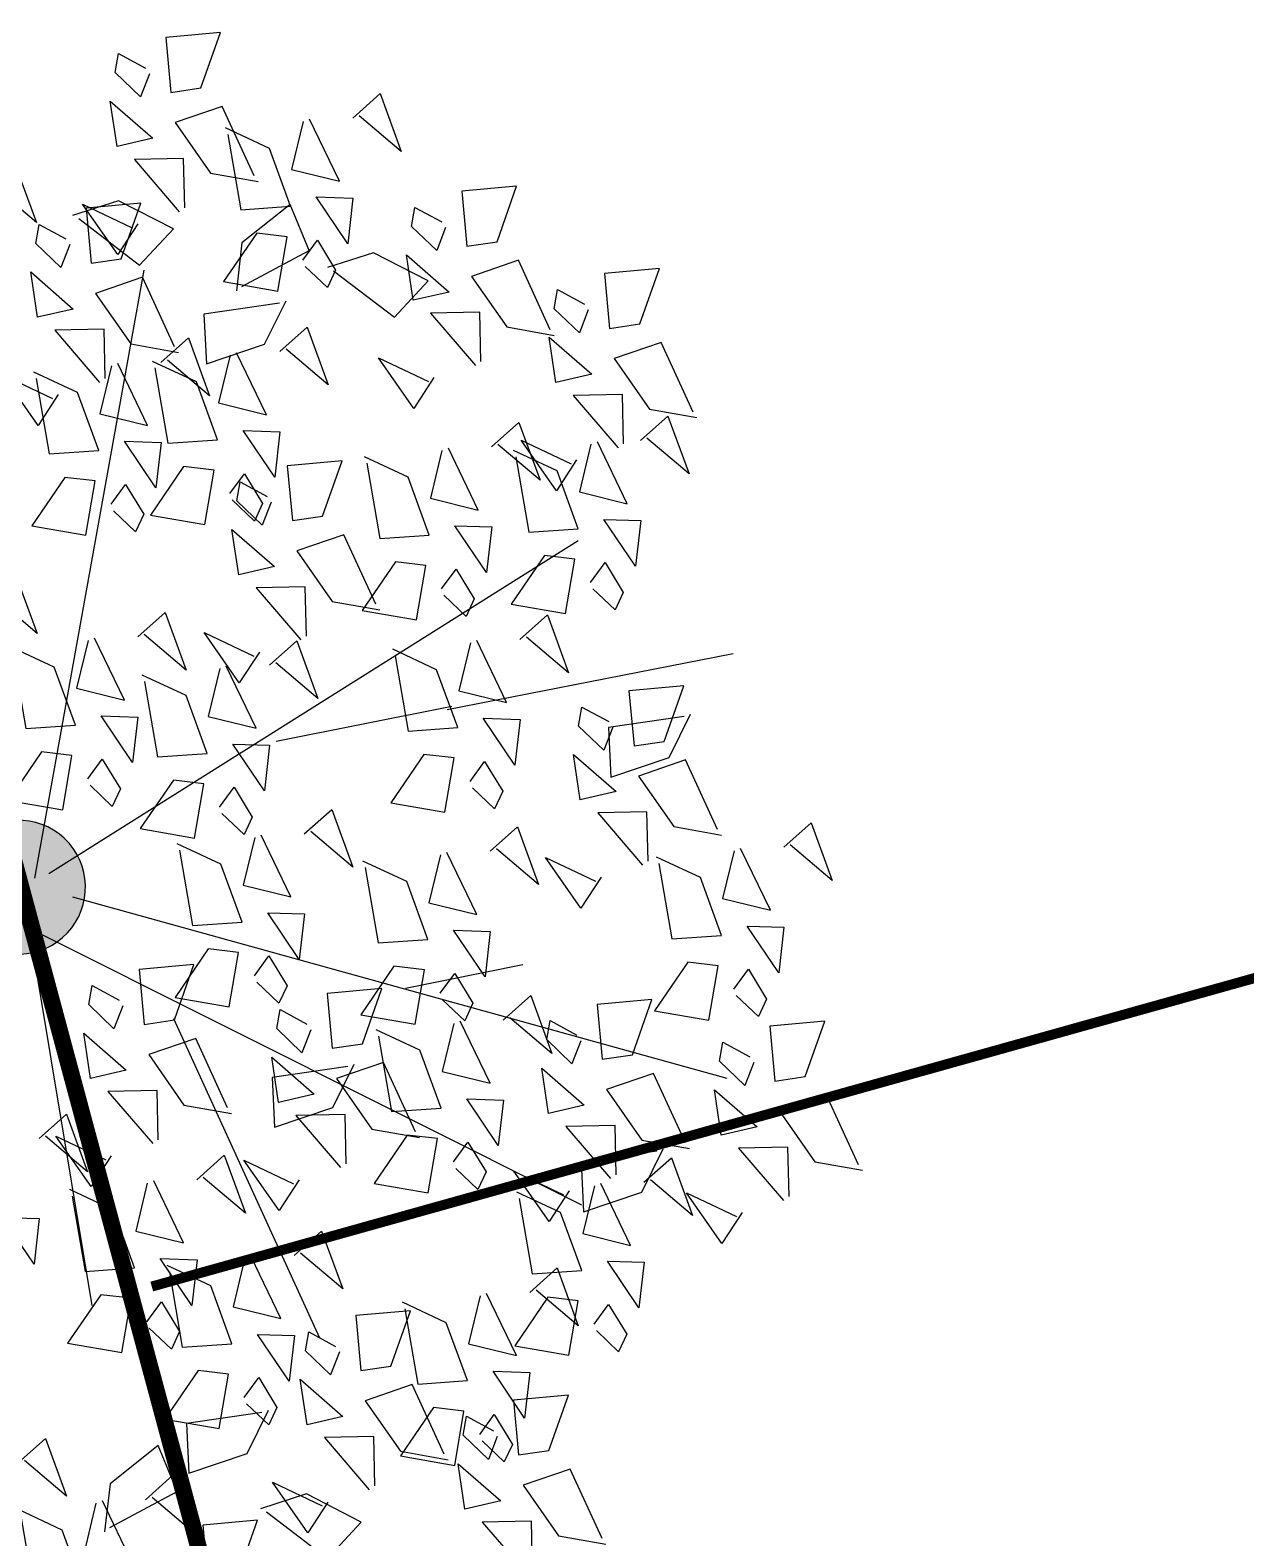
# Model space of a CAD drawing. Extents: x 671027 to 671614, y 802418 to 802669.
# Drawn here: x 671360.833 to 671364.464, y 802541.502 to 802546.006 of the extents above; entities that cross this region are included whole.
import ezdxf

# ---------------------------------------------------------------- set-up
doc = ezdxf.new("R2010")
doc.units = 0
for name, color, linetype in [('Bubbler 60', 200, 'Continuous'), ('drip line', 7, 'Continuous'), ('Pipe-Lateral-10 Bars-32mm', 7, 'Continuous'), ('Pipe-Lateral-10 Bars-50mm', 7, 'Continuous'), ('plataform', 8, 'Continuous'), ('shrubs-Gc', 7, 'Continuous')]:
    doc.layers.add(name, color=color, linetype=linetype)
doc.styles.get("Standard").update_dxf_attribs({"font": 'arial.ttf'})
doc.linetypes.add('32mm', pattern='A,0.5,-0.2,["32mm",Standard,S=0.1,R=0,X=-0.1,Y=-0.05],-0.5', length=1.2)
doc.linetypes.add('50mm', pattern='A,0.5,-0.2,["50mm",Standard,S=0.1,R=0,X=-0.1,Y=-0.05],-0.5', length=1.2)
pattern_1 = [(90, (0, 0), (-0.5000000000000001, 0), [])]

# ---------------------------------------------------------------- blocks, each defined once
blk = doc.blocks.new('tg')
at = {"layer": 'plataform', "color": 2, "extrusion": (0.04100688207803799, -0.0577157786741523, 0.99749051349588)}
for p, q in [((2.187255595060378, 1.495116849795807, -0.04445261606789142), (2.324938780576304, 1.65659831070144, -0.04076930274518342)), ((2.32728233497528, 1.626711492210518, -0.04259492698142603), (2.412821702141628, 1.302776382437798, -0.06485465731690493)), ((2.208347554033935, 1.226135879422429, -0.06088321005974873), (2.187255595060378, 1.495116849795807, -0.04445261606789142)), ((2.412821702141628, 1.302776382437798, -0.06485465731690493), (2.208347554033935, 1.226135879422429, -0.06088321005974873)), ((2.221097013279177, 1.069509835231941, -0.07046987732990978), (2.387722830585517, 1.210695221338312, -0.0691507477407729)), ((2.387722830585517, 1.210695221338312, -0.0691507477407729), (2.498672677967079, 0.9649250476089151, -0.08793240431688631)), ((2.411354050686896, 0.7938585394461484, -0.0942408072422358), (2.221097013279177, 1.069509835231941, -0.07046987732990978)), ((2.806109076546818, 0.8958071259715439, -0.1045703598511451), (2.716258297738932, 1.087522234202254, -0.08978376604946009)), ((2.74446327280657, 1.077350180729184, -0.09153183888806299), (3.075186731591202, 1.021799811877202, -0.1083420946672502)), ((3.075186731591202, 1.021799811877202, -0.1083420946672502), (3.059953481256343, 0.8042587782422856, -0.120302992433155)), ((2.498672677967079, 0.9649250476089151, -0.08793240431688631), (2.423681829654925, 0.7665507022923634, -0.0963276610417855)), ((3.059953481256343, 0.8042587782422856, -0.120302992433155), (2.806109076546818, 0.8958071259715439, -0.1045703598511451)), ((1.367266149557508, -0.24240433888707, -0.1112774900650831), (1.533891966980264, -0.1012189527806981, -0.1099583604828345)), ((1.533891966980264, -0.1012189527806981, -0.1099583604828345), (1.644841814361826, -0.3469891265100955, -0.1287400170527722)), ((1.557523187198058, -0.5180556345564469, -0.1350484199669833), (1.367266149557508, -0.24240433888707, -0.1112774900650831)), ((1.644841814361826, -0.3469891265100955, -0.1287400170527722), (1.569850966166086, -0.5453634717102318, -0.1371352737572695)), ((2.561782387848325, -0.9793670773339613, -0.2030254952724348), (2.728408205503911, -0.8381816911111741, -0.2017063656921118)), ((2.728408205503911, -0.8381816911111741, -0.2017063656921118), (2.839358052885473, -1.083951864956987, -0.2204880222627621)), ((2.752039425488874, -1.255018373119754, -0.2267964251843112), (2.561782387848325, -0.9793670773339613, -0.2030254952724348)), ((2.839358052885473, -1.083951864956987, -0.2204880222627621), (2.764367204340488, -1.282326210389954, -0.228883278975047)), ((-1.119938230775915, -2.170644424256977, -0.1205982616766302), (-1.008988383394353, -2.416414597986375, -0.1393799182589193)), ((-1.008988383394353, -2.416414597986375, -0.1393799182589193), (-1.083979231822923, -2.614788943302926, -0.1477751749676667))]:
    blk.add_line(p, q, dxfattribs=at)
at = {"layer": 'plataform', "color": 108, "extrusion": (0.04100688207803799, -0.0577157786741523, 0.99749051349588)}
for p, q in [((-1.28656404819867, -2.311829810479765, -0.1219173912726555), (-1.119938230775915, -2.170644424256977, -0.1205982616766302)), ((-1.905842445959024, -2.378256028268595, -0.1003023131923728), (-1.99569322476691, -2.186540920037885, -0.08551571938071173)), ((-1.967488249582857, -2.196712973743786, -0.0872637922307159), (-1.636764790798225, -2.252263342362937, -0.1040740479992144)), ((1.248612906266317, -2.36975958056945, -0.2294905087660119), (1.415238723689072, -2.228574194463079, -0.2281713791830507)), ((1.415238723689072, -2.228574194463079, -0.2281713791830507), (1.526188571070634, -2.474344368192476, -0.2469530357560763)), ((-1.636764790798225, -2.252263342362937, -0.1040740479992144), (-1.651998041016668, -2.469804376230684, -0.1160349457784462)), ((-1.096307010790952, -2.587481106149141, -0.1456883211742927), (-1.28656404819867, -2.311829810479765, -0.1219173912726555)), ((-1.651998041016668, -2.469804376230684, -0.1160349457784462), (-1.905842445959024, -2.378256028268595, -0.1003023131923728)), ((1.438869943674035, -2.645410876355243, -0.2532614386783379), (1.248612906266317, -2.36975958056945, -0.2294905087660119)), ((-1.402154539763615, -2.647548855149296, -0.1365904936541158), (-1.264471354247689, -2.486067394127247, -0.1329071803145433)), ((1.526188571070634, -2.474344368192476, -0.2469530357560763), (1.451197722642064, -2.672718713392612, -0.255348292464111)), ((-1.262127799848713, -2.515954212618169, -0.134732804550786), (-1.17658843256595, -2.839889322390889, -0.1569925348919908)), ((-1.381062580673643, -2.916529825522673, -0.1530210876386351), (-1.402154539763615, -2.647548855149296, -0.1365904936541158)), ((-1.17658843256595, -2.839889322390889, -0.1569925348919908), (-1.381062580673643, -2.916529825522673, -0.1530210876386351)), ((-0.9770282559848056, -3.039314932522473, -0.1767354244187544), (-1.066879034792692, -2.847599824408178, -0.1619488306151439))]:
    blk.add_line(p, q, dxfattribs=at)
at = {"layer": 'plataform', "color": 98, "extrusion": (0.04100688207803799, -0.0577157786741523, 0.99749051349588)}
for p, q in [((-1.038674059259392, -2.857771877997664, -0.1636969034735123), (-0.707950600824006, -2.913322246616815, -0.1805071592317717)), ((-0.707950600824006, -2.913322246616815, -0.1805071592317717), (-0.7231838512752802, -3.130863280484562, -0.1924680570026392)), ((-0.7231838512752802, -3.130863280484562, -0.1924680570026392), (-0.9770282559848056, -3.039314932522473, -0.1767354244187544))]:
    blk.add_line(p, q, dxfattribs=at)
at = {"layer": 'plataform', "color": 92, "extrusion": (0.04100688207803799, -0.0577157786741523, 0.99749051349588)}
for points, elevation in [([(2.737064313766495, 0.3568309741094242), (3.072617310967547, 0.3445582253358799), (3.086243750081012, 0.1265822254952791), (2.822229767708591, 0.1845668332974487), (2.707729383551549, 0.363273717602116)], -0.04094036375394589), ([(2.504368808404738, 0.3372070373084596), (2.413525113271992, 0.2035994702161047), (2.67753909550956, 0.1456148622236599), (2.497934058773069, 0.3079085051596042)], -0.04094036376200581), ([(2.724951323012607, 0.02166073415232251), (2.926699600509673, 0.1001988795487673), (3.00543069260583, -0.1013638783541299), (2.718516530230483, -0.007637994895974383)], -0.04094036376057576), ([(3.122563651962677, -0.5541513235639056), (2.892760200859519, -0.671762800072183), (2.882420630675282, -0.4300669693527321), (3.12427889877499, -0.4199786633971641), (3.122563651962677, -0.5541513235639056)], -0.04094036376793343), ([(2.738577762153778, -0.1963152658522735), (2.647734066830225, -0.3299228328092813), (2.911748049364447, -0.3879074405846485), (2.732143012561584, -0.225613797742355)], -0.04094036376081184), ([(1.820484028679582, -0.1214163319619287), (2.012201711816559, 0.05146054770099232), (2.084498010794511, -0.1794009397244185), (1.853414803176396, -0.251496341695611), (1.820484028679582, -0.1214163319619287)], -0.04094036375691092), ([(1.426829120838226, 0.2611495051094031), (1.453324714901825, 0.1017708514610456), (1.648638242807223, 0.1510104649681482), (1.426829120838226, 0.2611495051094031)], -0.04094036374589099), ([(2.206535969616123, -0.5007644819680698), (2.398253652496399, -0.3278876022643439), (2.470549951607673, -0.5587490895000672), (2.239466744207886, -0.630844491767705), (2.206535969616123, -0.5007644819680698)], -0.04094036376270049), ([(2.853850069309365, -0.9885032396331538), (2.976065768909642, -0.8828297723459483), (2.735922747814586, -0.7587454182695299), (2.867620133578742, -0.9618537497739145)], -0.04094036375838107), ([(2.350371326775063, -0.685913913179728), (2.272397562097751, -0.7609243040589108), (2.412637031352447, -0.8224366665972764), (2.4841760465992, -0.7767248075784693), (2.379706256800685, -0.692356656538124)], -0.04094036377355979), ([(1.104902174774186, 0.05544633911746021), (1.014058479804246, -0.07816122794825203), (1.278072462379425, -0.1361458354659002), (1.098467425373062, 0.02614780709240147)], -0.04094036375785424), ([(1.221949928098394, -0.2484098713141766), (1.344165627130056, -0.1427364036202761), (1.104022606115627, -0.01865205003303085), (1.235719992016646, -0.2217603813474436)], -0.04094036376085904), ([(1.697466886036503, -0.4015170385122254), (1.723962480195793, -0.560895692227069), (1.919276008129143, -0.5116560788836031), (1.697466886036503, -0.4015170385122254)], -0.04094036377070402), ([(2.489776009955184, -1.104265192980685), (2.505261765727212, -0.9434430455921136), (2.303856158787161, -0.9406690323094499), (2.489776009955184, -1.104265192980685)], -0.0409403637583186), ([(2.8108244458785, -1.202624729083043), (2.595648774628593, -1.226500205918237), (2.571539047571081, -1.011454044484655), (2.82459460246633, -1.175975059593862)], -0.04094036375411285), ([(1.361913501279541, -0.3892442046728533), (1.563661779102267, -0.3107060592214845), (1.642392870997148, -0.5122688174099538), (1.355478708594113, -0.4185429337877922)], -0.04094036375686063), ([(2.083518827324959, -0.7808651886247386), (2.110014421266446, -0.9402438420424016), (2.305327948848194, -0.891004228590543), (2.083518827324959, -0.7808651886247386)], -0.04094036375424095), ([(1.747965442283476, -0.7685923545832795), (1.949713719780805, -0.6900542091864652), (2.028444811932651, -0.891616967415366), (1.741530649299599, -0.7978910839162536)], -0.04094036375385413), ([(2.207465433094816, -1.127216000605453), (2.302140559075978, -1.074841510548207), (2.18249808299117, -0.9792561696540006), (2.101593020657549, -1.004981170124912), (2.180782835881149, -1.113428830039311)], -0.04094036376347421), ([(2.503607882359565, -1.504454778467942), (2.695325565646918, -1.331577899197343), (2.767621865056642, -1.562439386215024), (2.536538657304199, -1.634534788375752), (2.503607882359565, -1.504454778467942)], -0.04094036375955512), ([(3.269734086457885, -1.840260963980238), (3.054558415343836, -1.864136440625313), (3.030448688652922, -1.649090279883465), (3.283504242978025, -1.813611294586568)], -0.0409403637589926), ([(0.8578758676878742, -0.3641718243382245), (0.8733616242036352, -0.203349676906181), (0.6719560168715023, -0.2005756637737467), (0.8578758676878742, -0.3641718243382245)], -0.04094036375424443), ([(1.178924303678057, -0.4625313603461619), (0.9637486328477547, -0.4864068371922286), (0.939638906292436, -0.2713606762606271), (1.192694460577371, -0.4358816912203359)], -0.04094036374907174), ([(1.375539940516189, -0.6072202047443485), (1.28469624558546, -0.7408277715516567), (1.5487102278225, -0.798812379544845), (1.369105190762408, -0.6365187366625016)], -0.04094036375867612), ([(1.761591881518163, -0.9865683546550863), (1.670748186195615, -1.12017592161225), (1.934762168757838, -1.178160529549607), (1.755157131602056, -1.015866886600781)], -0.04094036376546428), ([(2.666375073920351, -1.764852235962073), (2.761050199885727, -1.7124777453226), (2.641407723653851, -1.616892405038915), (2.560502661563252, -1.642617404965417), (2.639692476813537, -1.751065065043667)], -0.04094036375664271), ([(2.647443239803009, -1.689604209881115), (2.569469475125648, -1.764614600761933), (2.709708944449089, -1.826126963203308), (2.7812479594131, -1.780415103983664), (2.676778169828368, -1.696046953239885)], -0.04094036377073021), ([(0.575565291533725, -0.3871226321785819), (0.6702404175535712, -0.3347481418636757), (0.5505979412390092, -0.2391628010921531), (0.4696928788114919, -0.2648878014956285), (0.5488826943862167, -0.3733354615175168)], -0.04094036375812954), ([(1.080817978832267, -0.7832508067049286), (0.7597698951181451, -0.6848914528961134), (0.8027955194709231, -0.4707699639586133), (1.042938541082758, -0.5948543181134337), (1.107500575884611, -0.797037977298772)], -0.04094036376197346), ([(2.380590740231931, -1.78455548509735), (2.407086334173682, -1.943934138514635), (2.602399861944705, -1.894694525198707), (2.380590740231931, -1.78455548509735)], -0.04094036375679166), ([(2.0450373552853, -1.772282651123998), (2.246785632782629, -1.69374450572718), (2.325516725095798, -1.895307263928383), (2.038602562341374, -1.801581380199094)], -0.0409403637625802), ([(1.07080636955985, -1.168497428477842), (1.086292125873545, -1.007675281332488), (0.8848865187432149, -1.00490126791373), (1.07080636955985, -1.168497428477842)], -0.04094036377179465), ([(-0.5762737996072653, -0.1816558703686444), (-0.3845561166038733, -0.008778990895784433), (-0.3122598174918576, -0.2396404781320253), (-0.5433430252992482, -0.3117358799672872), (-0.5762737996072653, -0.1816558703686444)], -0.04094036374058133), ([(1.302407864499918, -1.549305259446546), (1.49412554759821, -1.376428380041282), (1.566421846804912, -1.607289867343857), (1.335338639199275, -1.679385268894442), (1.302407864499918, -1.549305259446546)], -0.04094036375515149), ([(-0.06928594060688609, -0.7244843529101744), (0.2662670565264761, -0.73675710177923), (0.2798934955992473, -0.9547331018771761), (0.01587951345631683, -0.8967484939526967), (-0.09862087062082026, -0.718041609132284)], -0.0409403637598188), ([(1.293748480244767, -1.587576411088792), (0.9727003970845278, -1.489217057102945), (1.015726020991808, -1.275095567989616), (1.255869042534635, -1.399179922241801), (1.32043107778383, -1.601363581600371)], -0.04094036376432232), ([(2.058663794330663, -1.99025865106039), (1.967820099293081, -2.123866218219971), (2.231834081408011, -2.181850825982456), (2.052229044699258, -2.019557183208872)], -0.04094036375839888), ([(-1.022731336278537, -0.1143135029608762), (-0.6871783394308818, -0.1265862516269895), (-0.6735519000599248, -0.3445622515072701), (-0.9375658824046087, -0.2865776438674639), (-1.052066266360376, -0.1078707592772242)], -0.04094036375248548), ([(0.8559503277618947, -1.481962892134384), (1.191503325056628, -1.494235640974096), (1.205129764100872, -1.712211640910796), (0.9411157821207958, -1.654227032958031), (0.8266153979767588, -1.475520148232012)], -0.04094036376490964), ([(1.643691195770447, -1.999317661767043), (1.979244193066712, -2.011590410606174), (1.992870632016796, -2.2295664104758), (1.728856649712065, -2.171581802578123), (1.61435626578504, -1.992874918150403)], -0.04094036375545035), ([(-0.4324384425443626, -0.3668053015135934), (-0.5104122073832609, -0.4418156924208395), (-0.3701727379262353, -0.5033280546721498), (-0.2986337230421294, -0.4576161959682554), (-0.4031035125576392, -0.3732480451283768)], -0.04094036376350749), ([(-0.37720480096264, -0.7389910427962688), (-0.1854871178370879, -0.5661141635524726), (-0.113190818142662, -0.7969756507729394), (-0.3442740260729542, -0.8690710523786123), (-0.37720480096264, -0.7389910427962688)], -0.04094036376454225), ([(1.446243221847836, -1.734454690793903), (1.368269457238692, -1.80946508157847), (1.50850892653339, -1.870977443857322), (1.580047941266642, -1.825265584760206), (1.475578151481425, -1.740897434300882)], -0.04094036375677435), ([(0.560604036717402, -1.59050329958843), (0.7523217201390814, -1.417626420128296), (0.824618018994659, -1.648487907323374), (0.5935348113498106, -1.720583309132359), (0.560604036717402, -1.59050329958843)], -0.04094036376274665), ([(1.639104734564532, -2.221897627586052), (1.761320434204762, -2.116224160040963), (1.521177412755781, -1.992139805857861), (1.652874798778697, -2.195248137401708)], -0.04094036375825724), ([(-1.034844327197107, -0.4494837429460762), (-0.8330960495654517, -0.3709455973597263), (-0.7543649573191825, -0.5725083556553193), (-1.041279119883541, -0.4787824720608555)], -0.04094036376443502), ([(-0.6992909421148151, -0.4617565767297146), (-0.6727953479150458, -0.621135230185944), (-0.4774818202794033, -0.5718956170610385), (-0.6992909421148151, -0.4617565767297146)], -0.04094036376045417), ([(1.631578204825934, -2.334487901587807), (1.833326482770029, -2.255949756366612), (1.912057574826234, -2.457512514527387), (1.625143412356512, -2.363786631000885)], -0.04094036375165661), ([(0.1141465004377018, -1.52316093203007), (0.4496994975039006, -1.535433680993894), (0.463325936873326, -1.753409680874762), (0.1993119543661002, -1.695425073261233), (0.08481157038460518, -1.516718188508937)], -0.04094036375932963), ([(1.596079110860422, -2.436019116414032), (1.380903439571353, -2.459894593505987), (1.356793713054982, -2.244848432316359), (1.609849267205805, -2.409369447466872)], -0.04094036375476259), ([(-1.757970459811019, -0.4440350864536604), (-1.56625277648345, -0.2711582069248175), (-1.493956477086995, -0.5020196943642228), (-1.7250396847328, -0.5741150961714093), (-1.757970459811019, -0.4440350864536604)], -0.04094036375510455), ([(1.497972785392631, -2.756738563045041), (1.176924702165228, -2.658379209153966), (1.219950326261042, -2.444257720176046), (1.460093347710023, -2.568342074359148), (1.524655382633772, -2.770525733773916)], -0.04094036375497126), ([(-1.248741188392661, -1.304606368516211), (-1.233255432307715, -1.143784221493692), (-1.434661039438573, -1.141010208075682), (-1.248741188392661, -1.304606368516211)], -0.0409403637747689), ([(0.1156599487829729, -2.076307172249296), (0.02481625390745523, -2.209914739381705), (0.2888302359542165, -2.267899347238806), (0.1092251991238787, -2.105605704233776)], -0.04094036376472765), ([(-1.198480465664312, -1.833939996949236), (-1.006762782403428, -1.661063117516056), (-0.9344664835885444, -1.891924604968483), (-1.165549691004907, -1.964020006655003), (-1.198480465664312, -1.833939996949236)], -0.04094036376904922), ([(-0.4673436316770873, -2.124899592141408), (-0.44084803787019, -2.284278245748979), (-0.2455345100312136, -2.23503863233717), (-0.4673436316770873, -2.124899592141408)], -0.04094036375876636)]:
    blk.add_lwpolyline(points, dxfattribs=dict(at, elevation=elevation))
at = {"layer": 'plataform', "color": 32, "extrusion": (0.04100688207803799, -0.0577157786741523, 0.99749051349588)}
for points, elevation in [([(0.2113747251536471, -0.02537384292385553), (1.861294017602235, -0.0761164121178006)], -0.04094036376004942), ([(0.6594445341367482, -0.599757789580952), (2.133697520724795, -1.047832927447909)], -0.04094036376617596), ([(0.2052507928565262, -0.05735293376606438), (1.707140262679814, -2.267761677080462)], -0.04094036377284488), ([(-0.0311271316231769, -0.07839045226289058), (-2.613438599354413, -0.9099519427581811)], -0.04094036375794433), ([(-0.04337495714294023, -0.1423484351434225), (-1.185907072604533, -2.641997163286292)], -0.04094036373677137), ([(0.07245150368782616, -0.2308323872132055), (1.239980367683047, -2.97394291134645)], -0.04094036376413943), ([(-0.5371469375017665, -1.995047361519655), (-0.486228413374805, -1.209156945908319)], -0.04094036376562964), ([(-0.5266363366337784, -1.972604769822877), (-0.605376270451234, -3.250443379030932)], -0.04094036376181112)]:
    blk.add_lwpolyline(points, dxfattribs=dict(at, elevation=elevation))
at = {"layer": 'plataform', "color": 2, "extrusion": (0.04100688207803799, -0.0577157786741523, 0.99749051349588)}
for points, elevation in [([(1.374026492007915, -0.05407396455331471), (1.709579489167796, -0.06634671358330903), (1.723205928281212, -0.2843227134255486), (1.459191946045127, -0.2263381054341548), (1.34469156204972, -0.0476312210997771)], -0.04094036374900879), ([(1.964319385810867, -0.3065657630101581), (1.886345620999179, -0.3815761540805153), (2.026585090159024, -0.4430885165496427), (2.098124105473632, -0.397376657438236), (1.993654315689684, -0.3130085069786974)], -0.0409403637543558), ([(2.298710158083169, -1.34318665161867), (2.068906707020179, -1.460798127870342), (2.058567136661184, -1.219102297597402), (2.300425404894741, -1.209013991451399), (2.298710158083169, -1.34318665161867)], -0.04094036376235764), ([(1.434880429646341, -1.052735475508188), (1.557096128894752, -0.9470620081129599), (1.316953107675525, -0.8229776538071665), (1.448650493697915, -1.02608598535176)], -0.0409403637588926), ([(2.757619798689386, -1.9808228866776), (2.527816347559973, -2.098434363024569), (2.517476777078555, -1.856738532522935), (2.759335045731189, -1.846650226388545), (2.757619798689386, -1.9808228866776)], -0.04094036376253696), ([(1.391854805617394, -1.266856964392255), (1.176679134747403, -1.290732441495823), (1.152569408002282, -1.07568628042903), (1.405624962234231, -1.240207295065219)], -0.04094036376582991), ([(-0.8236623372147178, -0.6716486754007802), (-0.4881093402154189, -0.6839214244590016), (-0.4744829008734676, -0.901897424177133), (-0.7384968835702805, -0.8439128164296816), (-0.8529972671054868, -0.6652059318521092)], -0.04094036376605106), ([(0.843837337302701, -1.817133131873533), (1.045585614894189, -1.738594986543789), (1.124316707017557, -1.940157744609793), (0.8374025442244493, -1.846431861138168)], -0.04094036376457244), ([(-0.2333694434510272, -0.924140474115409), (-0.3113432078414126, -0.9991508651989548), (-0.17110373896828, -1.060663227464988), (-0.09956472372030772, -1.014951368447606), (-0.2040345135605214, -0.9305832176644537)], -0.04094036376164895), ([(-0.06777249238339667, -1.277630592900046), (-0.1586161874632043, -1.411238160317564), (0.1053977950840231, -1.46922276767158), (-0.07420724216539254, -1.306929124654941)], -0.04094036376862593), ([(0.4375868947234025, -1.870604006028403), (0.4640824882059083, -2.029982659690686), (0.6593960163957455, -1.980743046386736), (0.4375868947234025, -1.870604006028403)], -0.04094036376983876), ([(-0.2004911324178723, -2.029948316560429), (-0.2784648970804523, -2.104958708023326), (-0.1382254276501594, -2.166471070112425), (-0.06668641259246677, -2.120759210958952), (-0.1711562022701384, -2.036391060149527)], -0.04094036376771396), ([(-1.531051765196565, -1.327557176465843), (-1.436376639121292, -1.275182686477311), (-1.556019115234101, -1.179597345421111), (-1.636924177593616, -1.205322345727062), (-1.557734362085577, -1.313770005844618)], -0.04094036375718572), ([(-1.025799077802629, -1.723685351059024), (-1.346847161164143, -1.625325997358753), (-1.303821537001167, -1.411204508286062), (-1.063678515647614, -1.535288862402316), (-0.9991164808856648, -1.737472521843886)], -0.04094036376003), ([(-1.439807040142812, -1.543527827383578), (-1.669610491406814, -1.661139303920453), (-1.679950061726646, -1.419443473390752), (-1.438091793167908, -1.409355167188921), (-1.439807040142812, -1.543527827383578)], -0.04094036375528942), ([(-1.858906414619339, -1.247578154204587), (-1.832410820337411, -1.406956808149394), (-1.637097292566125, -1.357717194833096), (-1.858906414619339, -1.247578154204587)], -0.04094036376912702), ([(-2.180833359882573, -1.453281320477229), (-2.271677055394923, -1.586888887299194), (-2.007663073062981, -1.644873495359982), (-2.18726810989284, -1.48257985235585)], -0.04094036376061919)]:
    blk.add_lwpolyline(points, dxfattribs=dict(at, elevation=elevation))
at = {"layer": 'plataform', "color": 108, "extrusion": (0.04100688207803799, -0.0577157786741523, 0.99749051349588)}
for points, elevation in [([(1.760078432713714, -0.4334221146831078), (2.095631430143828, -0.4456948633318042), (2.109257869353149, -0.6636708632417949), (1.845243886913565, -0.6056862555343931), (1.730743502862897, -0.4269793708765579)], -0.04094036377102098), ([(2.712718120354904, -1.523344175389619), (2.39167003703382, -1.424984821432369), (2.434695661033991, -1.210863332386324), (2.674838682508914, -1.334947686732755), (2.739400717732118, -1.537131345929644)], -0.04094036377410751), ([(2.948685650467554, -1.741901427972191), (2.964171406630922, -1.581079280432868), (2.762765799745556, -1.578305267476048), (2.948685650467554, -1.741901427972191)], -0.04094036375969347), ([(2.057150346134845, -1.437112411234504), (2.392703343268734, -1.449385160102816), (2.406329782408406, -1.667361160106367), (2.142315800036726, -1.609376552304728), (2.027815415959852, -1.430669667483941)], -0.04094036377124306), ([(0.3771715958067291, -0.7918267202787274), (0.5688892788368536, -0.6189498409680751), (0.6411855782333571, -0.8498113284058417), (0.410102370371233, -0.9219067299168943), (0.3771715958067291, -0.7918267202787274)], -0.04094036375118951), ([(0.7884957929855029, -1.191448236306327), (0.8831709192351035, -1.139073745868737), (0.7635284427454718, -1.043488405545743), (0.6826233807240466, -1.069213405377793), (0.7618131959731116, -1.177661065454613)], -0.04094036377193268), ([(0.5210069533177653, -0.9769761515985518), (0.4430331883427452, -1.051986542696299), (0.583272658058004, -1.113498904987815), (0.654811672695614, -1.067787045822574), (0.5503418830189961, -0.9834188950116659)], -0.04094036376872319), ([(-0.08139893107847612, -1.059654593070592), (0.1203493463918567, -0.9811164475119398), (0.1990804382984266, -1.182679205280915), (-0.08783372437505721, -1.088953322038782)], -0.04094036377034177), ([(0.2541544536781562, -1.071927426909167), (0.2806500476076918, -1.231306080746698), (0.4759635754863574, -1.182066467077384), (0.2541544536781562, -1.071927426909167)], -0.0409403637664745), ([(1.645204644061905, -2.552463901658822), (1.554360948996059, -2.686071468656783), (1.818374931720824, -2.744056076567866), (1.638769894687465, -2.581762433847731)], -0.04094036375550678), ([(1.833820811829937, -2.961651210577611), (1.956036511051879, -2.855977743019801), (1.715893489765011, -2.731893388807884), (1.847590875463223, -2.935001720408458)], -0.04094036376073643), ([(0.1020335098045421, -1.858331172217997), (0.3037817873975133, -1.779793026889307), (0.382512879330338, -1.981355784819591), (0.09559871702421274, -1.887629901265336)], -0.04094036376232768), ([(1.083964823092252, -2.576581039111628), (0.8541613719643716, -2.694192515458004), (0.8438218014405131, -2.452496685213039), (1.085680069999251, -2.442408379011208), (1.083964823092252, -2.576581039111628)], -0.04094036376815713), ([(-1.61413510235442, -0.6291845174478172), (-1.692108866977574, -0.7041949086535837), (-1.551869397655139, -0.7657072710947953), (-1.480330382569494, -0.7199954121049547), (-1.584800172246589, -0.6356272612931516)], -0.04094036375783802), ([(-0.3443264896836978, -1.844798885700466), (-0.1526088066136206, -1.671922006131939), (-0.08031250714894889, -1.902783493475093), (-0.3113957148222762, -1.974878895121186), (-0.3443264896836978, -1.844798885700466)], -0.04094036374809584), ([(1.469746751514417, -3.077413163668786), (1.48523250755541, -2.916591015899134), (1.283826900575407, -2.913817002874346), (1.469746751514417, -3.077413163668786)], -0.04094036374952126), ([(1.790795187571697, -3.175772699582434), (1.57561951655255, -3.199648176295109), (1.551509789901637, -2.984602015293743), (1.804565344282166, -3.149123030323216)], -0.04094036374979559), ([(-1.880987601803403, -0.7241357928947537), (-1.854492007740761, -0.8835144465413206), (-1.659178479902311, -0.8342748331302589), (-1.880987601803403, -0.7241357928947537)], -0.04094036376570735), ([(-2.216540986655184, -0.7118629589884229), (-2.014792709159122, -0.6333248135918267), (-1.93606161719581, -0.8348875716853141), (-2.222975779571371, -0.7411616882258858)], -0.04094036376245155), ([(0.7127632480746295, -2.871863286864199), (0.9044809312401346, -2.698986407362529), (0.9767772303518869, -2.929847894599147), (0.7456940228011977, -3.001943296475202), (0.7127632480746295, -2.871863286864199)], -0.04094036375314294), ([(-2.48588315495341, -0.5790244041049114), (-2.470397398735093, -0.4182022568910628), (-2.671803005797782, -0.4154282433784361), (-2.48588315495341, -0.5790244041049114)], -0.04094036376085355), ([(-2.164834718638358, -0.6773839400579071), (-2.380010390022855, -0.7012594170830102), (-2.404120116509957, -0.4862132560551539), (-2.151064561928153, -0.6507342707990582)], -0.04094036376195598), ([(0.292992442597247, -2.544417675619727), (0.4152081420072442, -2.438744208196427), (0.1750651207884957, -2.314659853891537), (0.3067625063911148, -2.517768185422351)], -0.04094036377300378), ([(1.187436175169676, -3.100363971373907), (1.282111300798181, -3.047989481209751), (1.162468824550519, -2.952404140343839), (1.081563762582296, -2.97812914050067), (1.160753577738206, -3.08657680051058)], -0.04094036375923976), ([(1.692688862345991, -3.496492145670594), (1.371640779010731, -3.398132792131635), (1.41466640275542, -3.184011303046218), (1.654809424393676, -3.308095657365263), (1.719371459385379, -3.51027931668415)], -0.04094036375335955), ([(-2.182346808498539, -0.9001350806389706), (-1.846793811297965, -0.9124078294116199), (-1.833167372414781, -1.130383829375644), (-2.097181354556443, -1.07239922145095), (-2.211681738728481, -0.8936923365629381)], -0.04094036376370008), ([(1.278680899870295, -3.316334622184449), (1.048877448808046, -3.433946098436647), (1.03853787877318, -3.192250268109362), (1.280396146913894, -3.182161961894436), (1.278680899870295, -3.316334622184449)], -0.04094036376600357), ([(-2.768193731109651, -0.6019752119454153), (-2.673518605089063, -0.5496007216310344), (-2.793161081659107, -0.4540153808201473), (-2.874066143506965, -0.4797403812070038), (-2.794876328350051, -0.5881880412170657)], -0.04094036376956099), ([(0.2663057115653564, -2.804520919428644), (0.6018587089282583, -2.816793668173746), (0.6154851479066068, -3.034769668204996), (0.3514711656290861, -2.976785060470422), (0.2369707815794233, -2.798078175812747)], -0.04094036375508697), ([(0.8565986054628956, -3.057012717953405), (0.7786248406786822, -3.132023109186499), (0.9188643100133331, -3.193535471207473), (0.9904033248692234, -3.14782361234032), (0.885933535381666, -3.063455461664069)], -0.0409403637586887), ([(-3.056582012245265, -0.2776915927481732), (-3.147425707093046, -0.4112991600429452), (-2.883411724788578, -0.4692837679409918), (-3.063016761645648, -0.3069901247737574)], -0.04094036375830071), ([(-2.26294104387628, -0.9981033865657452), (-2.583989127076735, -0.8997440328381464), (-2.540963503265361, -0.6856225436570625), (-2.300820482006445, -0.8097068977053469), (-2.236258446797466, -1.011890557322166)], -0.04094036375759921), ([(-2.202914547638234, -0.9298389587608197), (-2.293758242905882, -1.063446526045096), (-2.029744260303921, -1.121431133723309), (-2.209349297242165, -0.9591374910720426)], -0.04094036376623666), ([(-2.6769490065693, -0.8179458627827352), (-2.906752457670975, -0.9355573392920675), (-2.917092027665888, -0.6938615087069087), (-2.675233759432069, -0.683773202560536), (-2.6769490065693, -0.8179458627827352)], -0.04094036376212183), ([(-0.07108161735448904, -2.660179628397937), (-0.05559586103978886, -2.499357481252738), (-0.2570014683044948, -2.496583468025154), (-0.07108161735448904, -2.660179628397937)], -0.04094036376746768), ([(0.2499668185408266, -2.758539164338831), (0.03479114757641222, -2.782414641375699), (0.01068142105882197, -2.567368480184646), (0.2637369751167054, -2.731889495269514)], -0.04094036374851115), ([(0.5897461056621125, -3.151963993291835), (0.6162416998214022, -3.311342647006679), (0.8115552276598514, -3.262103033595617), (0.5897461056621125, -3.151963993291835)], -0.04094036376111077), ([(-2.818964777386944, -0.9100563888787884), (-2.696749078395497, -0.8043829214431325), (-2.936892099777793, -0.6802985671643594), (-2.805194713564333, -0.8834068988439263)], -0.04094036375147628), ([(-1.644938002240666, -1.766597629607982), (-1.309385005202156, -1.778870378407799), (-1.295758565927416, -1.996846378222341), (-1.559772548271359, -1.938861770583065), (-1.674272932348018, -1.760154885763547)], -0.04094036376598954), ([(-1.05464510843773, -2.019089428065356), (-1.13261887322168, -2.094099819298076), (-0.9923794039541931, -2.155612181413821), (-0.9208403889365018, -2.109900322519862), (-1.025310178396059, -2.025532172005613)], -0.04094036375638843), ([(0.2541927209990797, -3.13969115952104), (0.4559409984709442, -3.0611530139618), (0.5346720902401731, -3.262715771919847), (0.2477579279879913, -3.168989888690907)], -0.04094036376391713), ([(-0.3533921940643321, -2.683130436416785), (-0.2587170679753128, -2.630755946007423), (-0.3783595442893971, -2.5351706052368), (-0.4592646063260519, -2.56089560548862), (-0.3800747912657838, -2.669343265430402)], -0.04094036377812724), ([(0.1518604930459895, -3.079258610807396), (-0.1691875900590381, -2.980899257146658), (-0.1261619657059965, -2.766777768208788), (0.113981055391333, -2.89086212228514), (0.1785430903822947, -3.093045781603501)], -0.04094036376145296), ([(-0.7892705780656012, -2.330602758187439), (-0.8801142726836272, -2.464210325359532), (-0.6161002904338443, -2.522194932931738), (-0.7957053274944631, -2.359901290050135)], -0.04094036376029306), ([(-1.321497607982076, -2.114040703443818), (-1.295002014187394, -2.273419357471629), (-1.099688486146664, -2.224179743775146), (-1.321497607982076, -2.114040703443818)], -0.04094036376491403), ([(-1.13997081849941, -2.48652632632181), (-0.9482531350774674, -2.313649446861306), (-0.8759568364519075, -2.544510934179437), (-1.10704004393517, -2.616606335960351), (-1.13997081849941, -2.48652632632181)], -0.04094036375583332), ([(-0.2621474690096728, -2.899101087333499), (-0.4919509201113472, -3.016712563842832), (-0.5022904905532909, -2.775016733082424), (-0.2604322223197346, -2.764928426936425), (-0.2621474690096728, -2.899101087333499)], -0.04094036375773633), ([(-2.709811125814388, -1.422355213991058), (-2.518093442784, -1.249478334680032), (-2.445797143766144, -1.480339821849211), (-2.676880351277622, -1.552435223466862), (-2.709811125814388, -1.422355213991058)], -0.04094036376231422), ([(-1.657050993090327, -2.10176786949794), (-1.455302715430407, -2.023229724073214), (-1.376571623631694, -2.224792482194302), (-1.66348578574955, -2.131066598775827)], -0.04094036376165305), ([(-3.18303883772951, -1.025818341808629), (-3.167553081187065, -0.8649961945404366), (-3.36895868868253, -0.8622221814353882), (-3.18303883772951, -1.025818341808629)], -0.04094036376853845), ([(-2.861990401510791, -1.124177877694153), (-3.077166072772435, -1.148053354950484), (-3.101275799343179, -0.9330071934329957), (-2.848220245002603, -1.097528208720347)], -0.04094036376502551), ([(0.2678191600451016, -3.357667159457316), (0.1769754649792556, -3.491274726455274), (0.440989447257254, -3.549259334190743), (0.2613844100340932, -3.386965691335416)], -0.04094036377118748), ([(-1.586428354914573, -2.419183958954403), (-1.250875357810119, -2.431456707658028), (-1.237248918831029, -2.649432707689803), (-1.501262900877527, -2.591448099832335), (-1.615763284968362, -2.412741215431106)], -0.04094036374990079), ([(-3.465349414047468, -1.048769149677132), (-3.370674287971191, -0.996394659688751), (-3.490316764477301, -0.9008093187813557), (-3.571221826254718, -0.926534319073538), (-3.492032011127287, -1.034981978920555)], -0.04094036377361494), ([(-2.960096726977034, -1.444897324326238), (-3.281144809949695, -1.346537970474005), (-3.23811918582514, -1.132416481658604), (-2.997976164593962, -1.256500835544522), (-2.933414129737112, -1.458684495053691)], -0.0409403637669575), ([(-3.156268662553696, -1.35501284667742), (-2.820715665163584, -1.367285595585634), (-2.807089225995697, -1.585261595752444), (-3.071103208653035, -1.527276987746219), (-3.185603592500467, -1.348570102804762)], -0.04094036377006811), ([(-0.9961354612059627, -2.671675757343518), (-1.074109225732948, -2.746686148616661), (-0.933869756506418, -2.808198510990126), (-0.8623307414085581, -2.762486651580047), (-0.96680053112587, -2.678118501026485)], -0.04094036376443175), ([(-2.565975768695878, -1.607504645460275), (-2.64394953353504, -1.682515036367895), (-2.50371006402333, -1.744027398945046), (-2.432171049316498, -1.698315539683706), (-2.536640838737419, -1.613947388913435)], -0.0409403637591646), ([(-1.643424554017423, -2.319743869597661), (-1.734268248920893, -2.453351436566438), (-1.470254266684116, -2.511336044559996), (-1.649859303541664, -2.349042401391862)], -0.04094036376718327), ([(-3.374104689318189, -1.264739800649009), (-3.603908140392653, -1.382351277321448), (-3.614247710319876, -1.140655446640778), (-3.372389442275859, -1.13056714035921), (-3.374104689318189, -1.264739800649009)], -0.0409403637620299), ([(-1.537660864451798, -2.682523199838693), (-1.415445165040318, -2.576849732416445), (-1.655588186393871, -2.452765378300194), (-1.523890800344271, -2.655873710007891)], -0.04094036375105939), ([(-1.262987960844518, -2.766627032654283), (-1.236492366590854, -2.926005686437466), (-1.041178838981632, -2.876766073148341), (-1.262987960844518, -2.766627032654283)], -0.04094036376314741), ([(-3.168381653051739, -1.690183086675261), (-2.966633375744211, -1.611644941143255), (-2.887902283877809, -1.813207699168836), (-3.174816446252892, -1.719481815710307)], -0.04094036375883292), ([(-2.832828268267747, -1.70245592067704), (-2.806332674135405, -1.861834574228407), (-2.611019146716511, -1.81259496080483), (-2.832828268267747, -1.70245592067704)], -0.04094036375923932), ([(-2.342430139995064, -2.225220939140414), (-2.326944383994813, -2.06439879162975), (-2.528349991164882, -2.06162477847014), (-2.342430139995064, -2.225220939140414)], -0.04094036375458091), ([(-2.021381704234239, -2.323580475273527), (-2.236557375418203, -2.347455952012536), (-2.260667102041163, -2.132409791174803), (-2.007611547606456, -2.29693080552647)], -0.0409403637701998), ([(-1.59854134569666, -2.75435419874768), (-1.396793068199067, -2.6758160533505), (-1.318061976211295, -2.877378811606258), (-1.604976138652537, -2.783652928242652)], -0.04094036374892762), ([(-2.624740716828303, -2.248171746928753), (-2.530065590929135, -2.195797256385838), (-2.649708066933003, -2.100211915978793), (-2.730613129225354, -2.125936916189972), (-2.651423313840216, -2.234384576077939)], -0.04094036376468485), ([(-1.901734924604035, -2.798285152904129), (-1.886249168345766, -2.637463005432406), (-2.087654775488624, -2.634688992435906), (-1.901734924604035, -2.798285152904129)], -0.0409403637620967), ([(-1.580686488519725, -2.896644688980764), (-1.795862159484666, -2.920520166018375), (-1.819971886284686, -2.705474004624469), (-1.566916331674139, -2.869995019530889)], -0.04094036375698376), ([(-2.119488029204744, -2.644299921400856), (-2.440536112931081, -2.545940568012274), (-2.397510488849785, -2.331819078451906), (-2.157367467374071, -2.455903432797219), (-2.092805432449532, -2.658087092210877)], -0.04094036376539267), ([(-2.533495991935889, -2.464142397874213), (-2.7632994429704, -2.581753874288778), (-2.773639013128383, -2.340058043730631), (-2.531780744988723, -2.329969737517189), (-2.533495991935889, -2.464142397874213)], -0.04094036376281746), ([(-1.584914906338099, -2.972330199050884), (-1.675758601526271, -3.105937765816873), (-1.411744619316704, -3.163922373647324), (-1.591349656024667, -3.001628730872626)], -0.04094036376093371), ([(-3.154755213938718, -1.908159086516675), (-3.24559890904399, -2.041766653771762), (-2.98158492676647, -2.099751261506337), (-3.161189963827352, -1.937457618625107)], -0.04094036376150695), ([(-2.184045501083992, -2.821235960799812), (-2.089370375118616, -2.76886147016033), (-2.209012851160691, -2.673276130011841), (-2.289917913644112, -2.699001130088043), (-2.210728098448035, -2.807448789841344)], -0.04094036376857554), ([(-1.678792813690714, -3.217364135393104), (-1.999840896917375, -3.119004781502554), (-1.956815273146217, -2.904883292579719), (-1.716672251792137, -3.028967646695229), (-1.652110216542943, -3.231151306053799)], -0.04094036375999224), ([(-2.092800775963915, -3.037206611622207), (-2.322604227120538, -3.15481808780607), (-2.332943797384895, -2.913122257601095), (-2.091085529435778, -2.903033951251932), (-2.092800775963915, -3.037206611622207)], -0.04094036376415486)]:
    blk.add_lwpolyline(points, dxfattribs=dict(at, elevation=elevation))
at = {"layer": 'plataform', "color": 98, "extrusion": (0.04100688207803799, -0.0577157786741523, 0.99749051349588)}
for points, elevation in [([(3.171627761353911, -2.160980410298827), (2.850579677762165, -2.06262105672034), (2.893605301967103, -1.848499567390086), (3.133748323223795, -1.97258392143679), (3.198310358108333, -2.174767581109962)], -0.04094036375113935), ([(0.666810016329739, -0.6030932830559218), (0.4370065651715848, -0.7207047592403678), (0.4266669948128536, -0.4790089289670581), (0.668525262951509, -0.4689206227534597), (0.666810016329739, -0.6030932830559218)], -0.04094036376345298), ([(2.090148732185626, -2.066660029134471), (2.281866415568143, -1.893783149931094), (2.354162714557784, -2.124644636937011), (2.123079507076268, -2.196740038718605), (2.090148732185626, -2.066660029134471)], -0.04094036376205029), ([(0.879740518295447, -1.407418887263942), (0.6499370668419067, -1.525030363665252), (0.6395974968472563, -1.283334533079719), (0.8814557650810759, -1.27324622693335), (0.879740518295447, -1.407418887263942)], -0.04094036376913872), ([(2.23398408943805, -2.251809460413825), (2.156010324856595, -2.326819851362394), (2.296249794219725, -2.388332213546264), (2.367788809264197, -2.342620354812874), (2.263319019748902, -2.258252203974268)], -0.04094036376835222), ([(1.967131590192994, -2.346760735575392), (1.99362718412131, -2.506139389411494), (2.188940711769432, -2.456899775865981), (1.967131590192994, -2.346760735575392)], -0.0409403637653141), ([(-1.267999410829543, -0.0399037224233988), (-1.358843105666113, -0.1735112892977771), (-1.094829123158096, -0.231495896910193), (-1.274434160543848, -0.06920225408277396)], -0.04094036377073187), ([(1.179390722181395, -1.829405965941656), (1.205886316246525, -1.98878461958943), (1.401199844016543, -1.939545006273346), (1.179390722181395, -1.829405965941656)], -0.04094036376556737), ([(0.6617147681841393, -1.627896015360243), (0.6277690729099955, -2.151823025533909)], -0.0409403637604715), ([(0.7044393942004041, -1.775652730744009), (0.6264656295510442, -1.850663121786824), (0.7667050987508416, -1.912175483998077), (0.8382441137965335, -1.866463625266115), (0.7337743242138115, -1.782095474522643)], -0.04094036374781554), ([(1.275030674802252, -2.337659580500866), (1.290516430925668, -2.176837433219422), (1.089110823499376, -2.174063420019914), (1.275030674802252, -2.337659580500866)], -0.04094036376583296), ([(-0.8357753281038047, -1.00681891554731), (-0.6340270503772483, -0.9282807700285559), (-0.555295958443419, -1.129843527958999), (-0.8422101207230748, -1.036117644567321)], -0.0409403637537368), ([(-0.5002219429947963, -1.019091749493175), (-0.4737263491202088, -1.178470403005232), (-0.2784128209853197, -1.12923078937582), (-0.5002219429947963, -1.019091749493175)], -0.04094036374969355), ([(-1.021217888082291, -0.6674597427887378), (-1.112061582985761, -0.801067309757514), (-0.8480476005182241, -0.8590519176285442), (-1.027652637580062, -0.6967582747455199)], -0.04094036377609246), ([(0.8574637758903023, -2.035109132055973), (0.7666200814051201, -2.168716699037475), (1.030634063750331, -2.226701306676538), (0.8510290265825958, -2.064407664147577)], -0.04094036376041735), ([(0.9927200982280369, -2.360610388329441), (1.087395224153246, -2.308235897946565), (0.9677527481233861, -2.212650557377833), (0.8868476857630321, -2.238375557686537), (0.9660375008250464, -2.346823217629003)], -0.04094036376975885), ([(-0.8846671281434315, -1.188844415517621), (-0.7624514293148397, -1.08317094811025), (-1.002594450478591, -0.9590865941291921), (-0.8708970642267109, -1.162194925551468)], -0.04094036375035832), ([(-2.121809094771657, -0.4632624512042288), (-1.999593395713788, -0.3575889836732797), (-2.239736416811381, -0.2335046295972975), (-2.108039030910362, -0.4366129609117143)], -0.04094036377459805), ([(-2.204427995901016, -0.3766927190309646), (-1.868874998767342, -0.3889654678980077), (-1.855248560006796, -0.6069414676320687), (-2.1192625421612, -0.5489568601283569), (-2.233762926278504, -0.3702499755645497)], -0.04094036375641019), ([(-0.8221488889640842, -1.224794915551477), (-0.912992583867076, -1.358402482521148), (-0.6489786017241457, -1.416387090445624), (-0.8285836386221735, -1.254093447536108)], -0.0409403637634064), ([(-1.735889271812928, -0.9674774476285862), (-1.544171588972342, -0.794600568182369), (-1.471875289737951, -1.025462055648947), (-1.702958497451446, -1.097557457551648), (-1.735889271812928, -0.9674774476285862)], -0.04094036377904113), ([(-0.9276927528212928, -1.40296590451215), (-1.142868423624648, -1.426841381521698), (-1.166978150342509, -1.211795220616369), (-0.9139225957866958, -1.376316235198583)], -0.04094036376929884), ([(-0.7907840261933661, -1.777456518266293), (-0.4552310289246236, -1.789729266944326), (-0.4416045895948876, -2.0077052670827), (-0.7056185721293728, -1.949720659307702), (-0.8201189561670841, -1.771013774230154)], -0.04094036376164806), ([(-1.592053914884385, -1.152626878959684), (-1.670027679601435, -1.227637270098007), (-1.529788210239574, -1.289149632282091), (-1.458249195316998, -1.243437773319267), (-1.562718984708914, -1.15906962271115)], -0.04094036375363731), ([(-0.8028970168533907, -2.112626758290265), (-0.6011487393166358, -2.03408861263632), (-0.5224176470309408, -2.235651370674782), (-0.8093318097970525, -2.141925487364995)], -0.04094036375961074), ([(-2.194459799279769, -1.235305320433987), (-1.992711521648328, -1.156767174846364), (-1.913980429525487, -1.358329932913116), (-2.200894592196961, -1.264604049671295)], -0.0409403637598954), ([(-1.978356080111957, -2.109458986456494), (-1.856140380973969, -2.00378551841106), (-2.096283402043297, -1.879701164496703), (-1.964586015992429, -2.082809496204185)], -0.04094036374638207)]:
    blk.add_lwpolyline(points, dxfattribs=dict(at, elevation=elevation))
blk = doc.blocks.new('Bubbler 60')
at = {"layer": 'Bubbler 60'}
h = blk.add_hatch(color=200, dxfattribs=at)
h.dxf.hatch_style = 1
h.paths.add_polyline_path([(0.2, 0, 1), (-0.2, 0, 1)])
at = {"layer": 'Bubbler 60', "color": 7}
blk.add_circle((0, 0), 0.2, dxfattribs=at)

msp = doc.modelspace()

# ---------------------------------------------------------------- hatches: boundary and pattern name
at = {"layer": 'drip line', "true_color": 0xfecc66, "transparency": 33554585}
h = msp.add_hatch(dxfattribs=at)
h.set_pattern_fill('ANSI31', color=31, scale=4, angle=45)
h.set_pattern_definition(pattern_1)
h.paths.add_polyline_path([(671362.7659767632, 802562.7629619425, 0.01030822785696489), (671362.8714849713, 802563.289646518, -0.37013063969242), (671365.8973844852, 802565.7602576235, -0.1586283161570497), (671405.3439707499, 802551.8548787315, -0.1803724945593833), (671363.5906415065, 802521.9647942566), (671362.8590719608, 802524.8747562733, 0.1696319683189348), (671401.1962741783, 802551.1717879121, 0.1593435321002688)])
h = msp.add_hatch(dxfattribs=at)
h.set_pattern_fill('ANSI31', color=31, scale=4, angle=45)
h.set_pattern_definition(pattern_1)
h.paths.add_polyline_path([(671401.1962741783, 802551.1717879121, -0.1696319683189347), (671362.8590719608, 802524.8747562733), (671362.127491311, 802527.7847624586, 0.1574045634867813), (671396.849993447, 802550.4470271294, 0.1510135047405784), (671361.684099327, 802559.727041734, 0.06208186437864285), (671362.7659767632, 802562.7629619425, -0.1593435321002684)])
h = msp.add_hatch(dxfattribs=at)
h.set_pattern_fill('ANSI31', color=31, scale=4, angle=45)
h.set_pattern_definition(pattern_1)
h.paths.add_polyline_path([(671396.849993447, 802550.4470271294, -0.1574045634867815), (671362.127491311, 802527.7847624586), (671361.395898007, 802530.6948189789, 0.1432506243744913), (671392.236061825, 802549.666084707, 0.1459699085263934), (671359.4669548852, 802556.5847536196, 0.07420064948703409), (671361.684099327, 802559.727041734, -0.1510135047405784)])
at = {"layer": 'shrubs-Gc'}
h = msp.add_hatch(dxfattribs=at)
h.set_pattern_fill('AR-SAND', color=219, scale=0.01125)
h.set_pattern_definition([(37.50000000000001, (0, 0), (-0.01800035207982051, 0.5505898919955101), [0, -0.43434, 0, -0.485775, 0, -0.4643437499999999]), (7.499999999999999, (0, 0), (0.505713693530253, 0.8064282381393985), [0, -0.234315, 0, -0.3914775, 0, -0.15001875]), (327.5, (-0.3514725000131875, 0), (0.8898664165216401, 0.001616832763363982), [0, -0.142875, 0, -0.51435, 0, -0.6715125]), (317.5, (-0.3514725000131875, 0), (0.8590010090313343, 0.2507954886643683), [0, -0.07143749999999999, 0, -0.337185, 0, -0.3857625])])
h.paths.add_polyline_path([(671362.7659767632, 802562.7629619425, 0.01030822785696489), (671362.8714849713, 802563.289646518, -0.37013063969242), (671365.8973844852, 802565.7602576235, -0.1586283161570497), (671405.3439707499, 802551.8548787315, -0.1803724945593833), (671363.5906415065, 802521.9647942566), (671362.8590719608, 802524.8747562733, 0.1696319683189348), (671401.1962741783, 802551.1717879121, 0.1593435321002688)])
h = msp.add_hatch(dxfattribs=at)
h.set_pattern_fill('ANSI37', color=74, scale=0.2)
h.set_pattern_definition([(45, (0, 0), (-0.4490128060534576, 0.4490128060534577), []), (135, (0, 0), (-0.4490128060534577, -0.4490128060534576), [])])
h.paths.add_polyline_path([(671401.1962741783, 802551.1717879121, -0.1696319683189347), (671362.8590719608, 802524.8747562733), (671362.127491311, 802527.7847624586, 0.1574045634867813), (671396.849993447, 802550.4470271294, 0.1510135047405784), (671361.684099327, 802559.727041734, 0.06208186437864285), (671362.7659767632, 802562.7629619425, -0.1593435321002684)])
at = {"layer": 'shrubs-Gc', "linetype": 'ByBlock'}
h = msp.add_hatch(dxfattribs=at)
h.set_pattern_fill('DOLMIT', color=240, scale=0.1)
h.set_pattern_definition([(0, (0, 0), (0, 0.635), []), (45, (0, 0), (-1.269999134350098, 1.269999134350099), [0.8980256121069154, -1.796051224213831])])
h.paths.add_polyline_path([(671396.849993447, 802550.4470271294, -0.1574045634867815), (671362.127491311, 802527.7847624586), (671361.395898007, 802530.6948189789, 0.1432506243744913), (671392.236061825, 802549.666084707, 0.1459699085263934), (671359.4669548852, 802556.5847536196, 0.07420064948703409), (671361.684099327, 802559.727041734, -0.1510135047405784)])

# ---------------------------------------------------------------- linework, layer by layer
at = {"color": 0}
msp.add_arc((671344.3868694465, 802592.8980244967), 73.48678802096713, 237.6543339593003, 326.0471457802873, dxfattribs=at)
at = {"color": 119}
for radius, end in [(70.48678801983897, 323.7028954890032), (67.48678801983897, 321.0216429860142), (64.48678801983897, 317.9020589700153)]:
    msp.add_arc((671344.386869447, 802592.8980244957), radius, 285.1485659678017, end, dxfattribs=at)
at = {"layer": 'Pipe-Lateral-10 Bars-32mm', "color": 5, "linetype": '32mm', "const_width": 0.03, "elevation": 0.03142200793875211}
msp.add_lwpolyline([(671361.1965779348, 802542.2527144172), (671369.7282860513, 802544.6398279885)], dxfattribs=at)
at = {"layer": 'Pipe-Lateral-10 Bars-50mm', "color": 4, "linetype": '50mm', "const_width": 0.05}
msp.add_lwpolyline([(671361.8663650554, 802539.5015222805), (671360.7912578625, 802543.5009477647, 0.009376201548232162), (671358.57625047, 802551.1646291052, -0.5106889903489988), (671364.4303209028, 802556.7732882967, 0.06220736244271311)], format="xyb", dxfattribs=at)

# ---------------------------------------------------------------- block references
at = {"layer": 'Bubbler 60', "extrusion": (0.02429556639469112, -0.02787213729177239, -0.9993162009175823), "rotation": 88.00247393690435}
msp.add_blockref('Bubbler 60', (1033422.258172645, -163716.3610199965, -6057.54657656108), dxfattribs=at)
at = {"layer": 'plataform', "extrusion": (0.02429556639469112, -0.02787213729177239, -0.9993162009175823), "xscale": 0.6807066593267941, "yscale": 0.6807066593267941, "zscale": -0.6807066593267941, "rotation": 88.00247393690435}
msp.add_blockref('tg', (1033422.258172645, -163716.3610199965, -6057.546576561072), dxfattribs=at)

doc.saveas('drawing.dxf')
